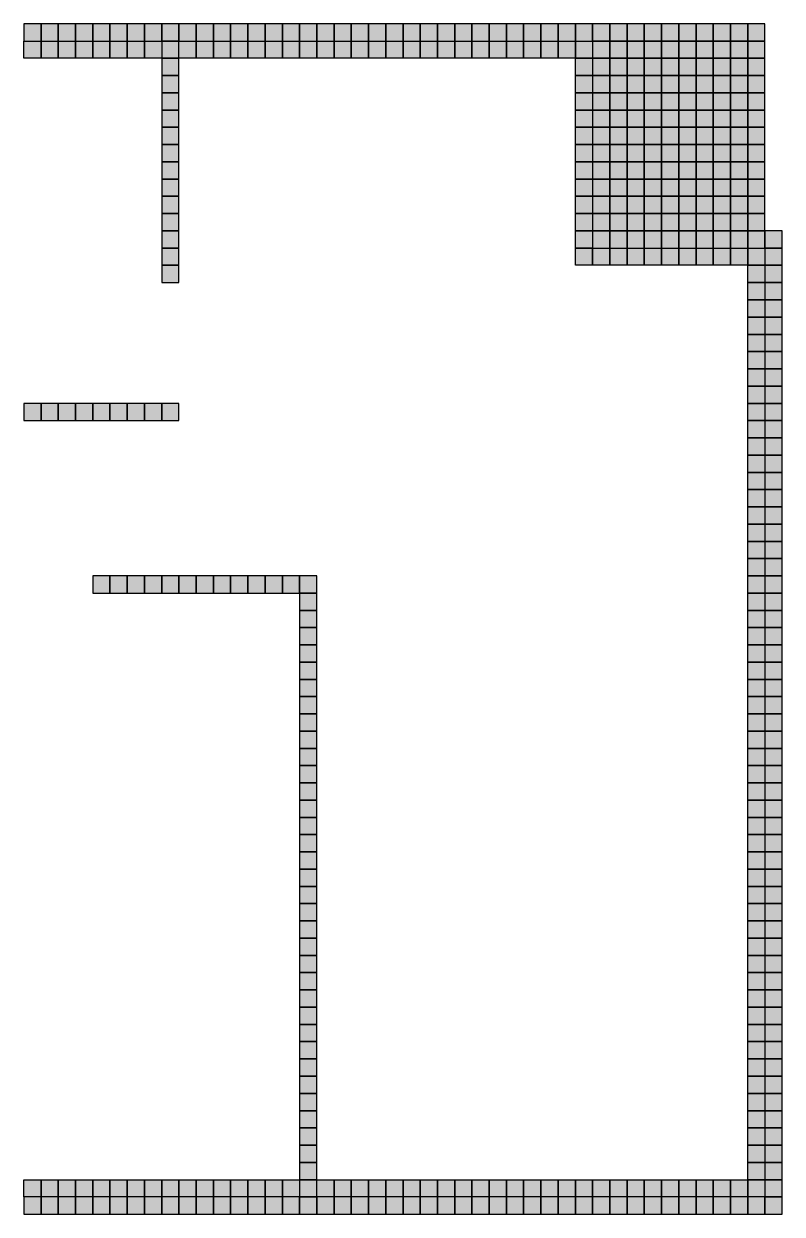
# Model space of a CAD drawing. Header units: inches. Extents: x 0.37 to 9.37, y 0.51 to 7.41.
# Drawn here: x 4.97 to 9.37, y 0.51 to 7.41 of the extents above; entities that cross this region are included whole.
import ezdxf

# ---------------------------------------------------------------- set-up
doc = ezdxf.new("R2010")
doc.units = ezdxf.units.IN
doc.header["$MEASUREMENT"] = 0
doc.layers.add('GRILLA PIXEL', color=7, linetype='Continuous')

# ---------------------------------------------------------------- blocks, each defined once
blk = doc.blocks.new('0-63-149-253-Muro fichas extremo')
at = {"layer": 'GRILLA PIXEL', "true_color": 0x3f95fd}
h = blk.add_hatch(color=153, dxfattribs=at)
h.dxf.hatch_style = 1
h.paths.add_polyline_path([(0, 0), (-0.1, 0), (-0.1, -0.1), (0, -0.1)])
blk.add_lwpolyline([(-0.1, 0), (-0.1, -0.1), (0, -0.1), (0, 0)], close=True)
blk = doc.blocks.new('0-5-68-255-Muro inicio conexion')
at = {"layer": 'GRILLA PIXEL', "true_color": 0x0544ff}
h = blk.add_hatch(color=160, dxfattribs=at)
h.dxf.hatch_style = 1
h.paths.add_polyline_path([(0, 0), (-0.1, 0), (-0.1, -0.1), (0, -0.1)])
blk.add_lwpolyline([(-0.1, 0), (-0.1, -0.1), (0, -0.1), (0, 0)], close=True)
blk = doc.blocks.new('1-125-217-63-auxiliar  ingresos')
at = {"layer": 'GRILLA PIXEL', "true_color": 0x7dd93f}
h = blk.add_hatch(color=83, dxfattribs=at)
h.dxf.hatch_style = 1
h.paths.add_polyline_path([(0, 0), (-0.1, 0), (-0.1, -0.1), (0, -0.1)])
blk.add_lwpolyline([(-0.1, 0), (-0.1, -0.1), (0, -0.1), (0, 0)], close=True)
blk = doc.blocks.new('0-255-255-31-Muro alto')
at = {"layer": 'GRILLA PIXEL', "true_color": 0xffff1f}
h = blk.add_hatch(color=2, dxfattribs=at)
h.dxf.hatch_style = 1
h.paths.add_polyline_path([(0, 0), (-0.1, 0), (-0.1, -0.1), (0, -0.1)])
blk.add_lwpolyline([(-0.1, 0), (-0.1, -0.1), (0, -0.1), (0, 0)], close=True)
blk = doc.blocks.new('0-255-31-255-Puerta ingreso')
at = {"layer": 'GRILLA PIXEL', "true_color": 0xff1fff}
h = blk.add_hatch(color=6, dxfattribs=at)
h.dxf.hatch_style = 1
h.paths.add_polyline_path([(0, 0), (-0.1, 0), (-0.1, -0.1), (0, -0.1)])
blk.add_lwpolyline([(-0.1, 0), (-0.1, -0.1), (0, -0.1), (0, 0)], close=True)
blk = doc.blocks.new('0-0-28-112-Muro auxiliar fichas esquinas')
at = {"layer": 'GRILLA PIXEL', "true_color": 0x001c70}
h = blk.add_hatch(color=166, dxfattribs=at)
h.dxf.hatch_style = 1
h.paths.add_polyline_path([(0, 0), (-0.1, 0), (-0.1, -0.1), (0, -0.1)])
blk.add_lwpolyline([(-0.1, 0), (-0.1, -0.1), (0, -0.1), (0, 0)], close=True)
blk = doc.blocks.new('0-203-204-205-Ventana principal')
at = {"layer": 'GRILLA PIXEL', "true_color": 0xcbcccd}
h = blk.add_hatch(color=254, dxfattribs=at)
h.dxf.hatch_style = 1
h.paths.add_polyline_path([(0, 0), (-0.1, 0), (-0.1, -0.1), (0, -0.1)])
blk.add_lwpolyline([(-0.1, 0), (-0.1, -0.1), (0, -0.1), (0, 0)], close=True)
blk = doc.blocks.new('0-3-160-22-Ventana comun')
at = {"layer": 'GRILLA PIXEL', "true_color": 0x03a016}
h = blk.add_hatch(color=104, dxfattribs=at)
h.dxf.hatch_style = 1
h.paths.add_polyline_path([(0, 0), (-0.1, 0), (-0.1, -0.1), (0, -0.1)])
blk.add_lwpolyline([(-0.1, 0), (-0.1, -0.1), (0, -0.1), (0, 0)], close=True)
blk = doc.blocks.new('1-99-100-102-auxiliar lado interno')
at = {"lineweight": 70, "true_color": 0x636466}
h = blk.add_hatch(color=251, dxfattribs=at)
h.dxf.hatch_style = 1
h.paths.add_polyline_path([(-0.1, -0.1), (-0.1, 0), (0, 0), (0, -0.1)])
blk.add_lwpolyline([(0, 0), (0, -0.1), (-0.1, -0.1), (-0.1, 0)], close=True)
blk = doc.blocks.new('pixel extremo ventana')
h = blk.add_hatch(color=136)
h.dxf.hatch_style = 1
h.paths.add_polyline_path([(0, 0), (-0.1, 0), (-0.1, -0.1), (0, -0.1)])
blk.add_lwpolyline([(-0.1, 0), (-0.1, -0.1), (0, -0.1), (0, 0)], close=True)

msp = doc.modelspace()

# ---------------------------------------------------------------- block references
for name, p in [('0-63-149-253-Muro fichas extremo', (5.0748, 7.4096)), ('0-63-149-253-Muro fichas extremo', (5.1748, 7.4096)), ('0-63-149-253-Muro fichas extremo', (5.2748, 7.4096)), ('0-63-149-253-Muro fichas extremo', (5.3748, 7.4096)), ('0-63-149-253-Muro fichas extremo', (5.4748, 7.4096)), ('0-63-149-253-Muro fichas extremo', (5.5748, 7.4096)), ('0-63-149-253-Muro fichas extremo', (5.6748, 7.4096)), ('0-63-149-253-Muro fichas extremo', (5.7748, 7.4096)), ('0-63-149-253-Muro fichas extremo', (5.8748, 7.4096)), ('0-63-149-253-Muro fichas extremo', (5.9748, 7.4096)), ('0-63-149-253-Muro fichas extremo', (6.0748, 7.4096)), ('0-63-149-253-Muro fichas extremo', (6.1748, 7.4096)), ('0-63-149-253-Muro fichas extremo', (6.2748, 7.4096)), ('0-63-149-253-Muro fichas extremo', (6.3748, 7.4096)), ('0-63-149-253-Muro fichas extremo', (6.4748, 7.4096)), ('0-63-149-253-Muro fichas extremo', (6.5748, 7.4096)), ('0-63-149-253-Muro fichas extremo', (6.6748, 7.4096)), ('0-63-149-253-Muro fichas extremo', (6.7748, 7.4096)), ('0-63-149-253-Muro fichas extremo', (6.8748, 7.4096)), ('0-63-149-253-Muro fichas extremo', (6.9748, 7.4096)), ('0-63-149-253-Muro fichas extremo', (7.0748, 7.4096)), ('0-63-149-253-Muro fichas extremo', (7.1748, 7.4096)), ('0-63-149-253-Muro fichas extremo', (7.2748, 7.4096)), ('0-63-149-253-Muro fichas extremo', (7.3748, 7.4096)), ('0-63-149-253-Muro fichas extremo', (7.4748, 7.4096)), ('0-63-149-253-Muro fichas extremo', (7.5748, 7.4096)), ('0-63-149-253-Muro fichas extremo', (7.6748, 7.4096)), ('0-63-149-253-Muro fichas extremo', (7.7748, 7.4096)), ('0-63-149-253-Muro fichas extremo', (7.8748, 7.4096)), ('0-63-149-253-Muro fichas extremo', (7.9748, 7.4096)), ('0-63-149-253-Muro fichas extremo', (8.0748, 7.4096)), ('0-63-149-253-Muro fichas extremo', (8.1748, 7.4096)), ('0-5-68-255-Muro inicio conexion', (8.2748, 7.4096)), ('0-5-68-255-Muro inicio conexion', (8.3748, 7.4096)), ('1-125-217-63-auxiliar  ingresos', (8.4748, 7.4096)), ('1-125-217-63-auxiliar  ingresos', (8.5748, 7.4096)), ('1-125-217-63-auxiliar  ingresos', (8.6748, 7.4096)), ('1-125-217-63-auxiliar  ingresos', (8.7748, 7.4096)), ('1-125-217-63-auxiliar  ingresos', (8.8748, 7.4096)), ('1-125-217-63-auxiliar  ingresos', (8.9748, 7.4096)), ('1-125-217-63-auxiliar  ingresos', (9.0748, 7.4096)), ('1-125-217-63-auxiliar  ingresos', (9.1748, 7.4096)), ('1-125-217-63-auxiliar  ingresos', (9.2748, 7.4096)), ('1-99-100-102-auxiliar lado interno', (5.0748, 7.3096)), ('1-99-100-102-auxiliar lado interno', (5.1748, 7.3096)), ('1-99-100-102-auxiliar lado interno', (5.2748, 7.3096)), ('1-99-100-102-auxiliar lado interno', (5.3748, 7.3096)), ('1-99-100-102-auxiliar lado interno', (5.4748, 7.3096)), ('1-99-100-102-auxiliar lado interno', (5.5748, 7.3096)), ('1-99-100-102-auxiliar lado interno', (5.6748, 7.3096)), ('1-99-100-102-auxiliar lado interno', (5.7748, 7.3096)), ('0-255-255-31-Muro alto', (5.8748, 7.3096)), ('1-99-100-102-auxiliar lado interno', (5.9748, 7.3096)), ('1-99-100-102-auxiliar lado interno', (6.0748, 7.3096)), ('1-99-100-102-auxiliar lado interno', (6.1748, 7.3096)), ('1-99-100-102-auxiliar lado interno', (6.2748, 7.3096)), ('1-99-100-102-auxiliar lado interno', (6.3748, 7.3096)), ('1-99-100-102-auxiliar lado interno', (6.4748, 7.3096)), ('1-99-100-102-auxiliar lado interno', (6.5748, 7.3096)), ('1-99-100-102-auxiliar lado interno', (6.6748, 7.3096)), ('1-99-100-102-auxiliar lado interno', (6.7748, 7.3096)), ('1-99-100-102-auxiliar lado interno', (6.8748, 7.3096)), ('1-99-100-102-auxiliar lado interno', (6.9748, 7.3096)), ('1-99-100-102-auxiliar lado interno', (7.0748, 7.3096)), ('1-99-100-102-auxiliar lado interno', (7.1748, 7.3096)), ('1-99-100-102-auxiliar lado interno', (7.2748, 7.3096)), ('1-99-100-102-auxiliar lado interno', (7.3748, 7.3096)), ('1-99-100-102-auxiliar lado interno', (7.4748, 7.3096)), ('1-99-100-102-auxiliar lado interno', (7.5748, 7.3096)), ('1-99-100-102-auxiliar lado interno', (7.6748, 7.3096)), ('1-99-100-102-auxiliar lado interno', (7.7748, 7.3096)), ('1-99-100-102-auxiliar lado interno', (7.8748, 7.3096)), ('1-99-100-102-auxiliar lado interno', (7.9748, 7.3096)), ('1-99-100-102-auxiliar lado interno', (8.0748, 7.3096)), ('1-99-100-102-auxiliar lado interno', (8.1748, 7.3096)), ('1-99-100-102-auxiliar lado interno', (8.2748, 7.3096)), ('0-255-255-31-Muro alto', (8.3748, 7.3096)), ('1-125-217-63-auxiliar  ingresos', (8.4748, 7.3096)), ('1-125-217-63-auxiliar  ingresos', (8.5748, 7.3096)), ('1-125-217-63-auxiliar  ingresos', (8.6748, 7.3096)), ('1-125-217-63-auxiliar  ingresos', (8.7748, 7.3096)), ('1-125-217-63-auxiliar  ingresos', (8.8748, 7.3096)), ('1-125-217-63-auxiliar  ingresos', (8.9748, 7.3096)), ('1-125-217-63-auxiliar  ingresos', (9.0748, 7.3096)), ('1-125-217-63-auxiliar  ingresos', (9.1748, 7.3096)), ('1-125-217-63-auxiliar  ingresos', (9.2748, 7.3096)), ('0-255-255-31-Muro alto', (5.8748, 7.2096)), ('1-99-100-102-auxiliar lado interno', (8.2748, 7.2096)), ('0-255-255-31-Muro alto', (8.3748, 7.2096)), ('1-125-217-63-auxiliar  ingresos', (8.4748, 7.2096)), ('1-125-217-63-auxiliar  ingresos', (8.5748, 7.2096)), ('1-125-217-63-auxiliar  ingresos', (8.6748, 7.2096)), ('1-125-217-63-auxiliar  ingresos', (8.7748, 7.2096)), ('1-125-217-63-auxiliar  ingresos', (8.8748, 7.2096)), ('1-125-217-63-auxiliar  ingresos', (8.9748, 7.2096)), ('1-125-217-63-auxiliar  ingresos', (9.0748, 7.2096)), ('1-125-217-63-auxiliar  ingresos', (9.1748, 7.2096)), ('1-125-217-63-auxiliar  ingresos', (9.2748, 7.2096)), ('0-255-255-31-Muro alto', (5.8748, 7.1096)), ('1-99-100-102-auxiliar lado interno', (8.2748, 7.1096)), ('0-255-255-31-Muro alto', (8.3748, 7.1096)), ('1-125-217-63-auxiliar  ingresos', (8.4748, 7.1096)), ('1-125-217-63-auxiliar  ingresos', (8.5748, 7.1096)), ('1-125-217-63-auxiliar  ingresos', (8.6748, 7.1096)), ('1-125-217-63-auxiliar  ingresos', (8.7748, 7.1096)), ('1-125-217-63-auxiliar  ingresos', (8.8748, 7.1096)), ('1-125-217-63-auxiliar  ingresos', (8.9748, 7.1096)), ('1-125-217-63-auxiliar  ingresos', (9.0748, 7.1096)), ('1-125-217-63-auxiliar  ingresos', (9.1748, 7.1096)), ('1-125-217-63-auxiliar  ingresos', (9.2748, 7.1096)), ('0-255-255-31-Muro alto', (5.8748, 7.0096)), ('1-99-100-102-auxiliar lado interno', (8.2748, 7.0096)), ('0-255-255-31-Muro alto', (8.3748, 7.0096)), ('1-125-217-63-auxiliar  ingresos', (8.4748, 7.0096)), ('1-125-217-63-auxiliar  ingresos', (8.5748, 7.0096)), ('1-125-217-63-auxiliar  ingresos', (8.6748, 7.0096)), ('1-125-217-63-auxiliar  ingresos', (8.7748, 7.0096)), ('1-125-217-63-auxiliar  ingresos', (8.8748, 7.0096)), ('1-125-217-63-auxiliar  ingresos', (8.9748, 7.0096)), ('1-125-217-63-auxiliar  ingresos', (9.0748, 7.0096)), ('1-125-217-63-auxiliar  ingresos', (9.1748, 7.0096)), ('1-125-217-63-auxiliar  ingresos', (9.2748, 7.0096)), ('0-255-255-31-Muro alto', (5.8748, 6.9096)), ('1-99-100-102-auxiliar lado interno', (8.2748, 6.9096)), ('0-255-255-31-Muro alto', (8.3748, 6.9096)), ('1-125-217-63-auxiliar  ingresos', (8.4748, 6.9096)), ('1-125-217-63-auxiliar  ingresos', (8.5748, 6.9096)), ('1-125-217-63-auxiliar  ingresos', (8.6748, 6.9096)), ('1-125-217-63-auxiliar  ingresos', (8.7748, 6.9096)), ('1-125-217-63-auxiliar  ingresos', (8.8748, 6.9096)), ('1-125-217-63-auxiliar  ingresos', (8.9748, 6.9096)), ('1-125-217-63-auxiliar  ingresos', (9.0748, 6.9096)), ('1-125-217-63-auxiliar  ingresos', (9.1748, 6.9096)), ('1-125-217-63-auxiliar  ingresos', (9.2748, 6.9096)), ('0-255-255-31-Muro alto', (5.8748, 6.8096)), ('1-99-100-102-auxiliar lado interno', (8.2748, 6.8096)), ('0-255-255-31-Muro alto', (8.3748, 6.8096)), ('1-125-217-63-auxiliar  ingresos', (8.4748, 6.8096)), ('1-125-217-63-auxiliar  ingresos', (8.5748, 6.8096)), ('1-125-217-63-auxiliar  ingresos', (8.6748, 6.8096)), ('1-125-217-63-auxiliar  ingresos', (8.7748, 6.8096)), ('1-125-217-63-auxiliar  ingresos', (8.8748, 6.8096)), ('1-125-217-63-auxiliar  ingresos', (8.9748, 6.8096)), ('1-125-217-63-auxiliar  ingresos', (9.0748, 6.8096)), ('1-125-217-63-auxiliar  ingresos', (9.1748, 6.8096)), ('1-125-217-63-auxiliar  ingresos', (9.2748, 6.8096)), ('0-255-255-31-Muro alto', (5.8748, 6.7096)), ('1-99-100-102-auxiliar lado interno', (8.2748, 6.7096)), ('0-255-255-31-Muro alto', (8.3748, 6.7096)), ('1-125-217-63-auxiliar  ingresos', (8.4748, 6.7096)), ('1-125-217-63-auxiliar  ingresos', (8.5748, 6.7096)), ('1-125-217-63-auxiliar  ingresos', (8.6748, 6.7096)), ('1-125-217-63-auxiliar  ingresos', (8.7748, 6.7096)), ('1-125-217-63-auxiliar  ingresos', (8.8748, 6.7096)), ('1-125-217-63-auxiliar  ingresos', (8.9748, 6.7096)), ('1-125-217-63-auxiliar  ingresos', (9.0748, 6.7096)), ('1-125-217-63-auxiliar  ingresos', (9.1748, 6.7096)), ('1-125-217-63-auxiliar  ingresos', (9.2748, 6.7096)), ('0-255-255-31-Muro alto', (5.8748, 6.6096)), ('1-99-100-102-auxiliar lado interno', (8.2748, 6.6096)), ('0-255-255-31-Muro alto', (8.3748, 6.6096)), ('1-125-217-63-auxiliar  ingresos', (8.4748, 6.6096)), ('1-125-217-63-auxiliar  ingresos', (8.5748, 6.6096)), ('1-125-217-63-auxiliar  ingresos', (8.6748, 6.6096)), ('1-125-217-63-auxiliar  ingresos', (8.7748, 6.6096)), ('1-125-217-63-auxiliar  ingresos', (8.8748, 6.6096)), ('1-125-217-63-auxiliar  ingresos', (8.9748, 6.6096)), ('1-125-217-63-auxiliar  ingresos', (9.0748, 6.6096)), ('1-125-217-63-auxiliar  ingresos', (9.1748, 6.6096)), ('1-125-217-63-auxiliar  ingresos', (9.2748, 6.6096)), ('0-255-255-31-Muro alto', (5.8748, 6.5096)), ('1-99-100-102-auxiliar lado interno', (8.2748, 6.5096)), ('0-255-255-31-Muro alto', (8.3748, 6.5096)), ('1-125-217-63-auxiliar  ingresos', (8.4748, 6.5096)), ('1-125-217-63-auxiliar  ingresos', (8.5748, 6.5096)), ('1-125-217-63-auxiliar  ingresos', (8.6748, 6.5096)), ('1-125-217-63-auxiliar  ingresos', (8.7748, 6.5096)), ('1-125-217-63-auxiliar  ingresos', (8.8748, 6.5096)), ('1-125-217-63-auxiliar  ingresos', (8.9748, 6.5096)), ('1-125-217-63-auxiliar  ingresos', (9.0748, 6.5096)), ('1-125-217-63-auxiliar  ingresos', (9.1748, 6.5096)), ('1-125-217-63-auxiliar  ingresos', (9.2748, 6.5096)), ('0-255-255-31-Muro alto', (5.8748, 6.4096)), ('1-99-100-102-auxiliar lado interno', (8.2748, 6.4096)), ('0-255-255-31-Muro alto', (8.3748, 6.4096)), ('1-125-217-63-auxiliar  ingresos', (8.4748, 6.4096)), ('1-125-217-63-auxiliar  ingresos', (8.5748, 6.4096)), ('1-125-217-63-auxiliar  ingresos', (8.6748, 6.4096)), ('1-125-217-63-auxiliar  ingresos', (8.7748, 6.4096)), ('1-125-217-63-auxiliar  ingresos', (8.8748, 6.4096)), ('1-125-217-63-auxiliar  ingresos', (8.9748, 6.4096)), ('1-125-217-63-auxiliar  ingresos', (9.0748, 6.4096)), ('1-125-217-63-auxiliar  ingresos', (9.1748, 6.4096)), ('1-125-217-63-auxiliar  ingresos', (9.2748, 6.4096)), ('0-255-255-31-Muro alto', (5.8748, 6.3096)), ('1-99-100-102-auxiliar lado interno', (8.2748, 6.3096)), ('0-255-255-31-Muro alto', (8.3748, 6.3096)), ('1-125-217-63-auxiliar  ingresos', (8.4748, 6.3096)), ('1-125-217-63-auxiliar  ingresos', (8.5748, 6.3096)), ('1-125-217-63-auxiliar  ingresos', (8.6748, 6.3096)), ('1-125-217-63-auxiliar  ingresos', (8.7748, 6.3096)), ('1-125-217-63-auxiliar  ingresos', (8.8748, 6.3096)), ('1-125-217-63-auxiliar  ingresos', (8.9748, 6.3096)), ('1-125-217-63-auxiliar  ingresos', (9.0748, 6.3096)), ('1-125-217-63-auxiliar  ingresos', (9.1748, 6.3096)), ('1-125-217-63-auxiliar  ingresos', (9.2748, 6.3096)), ('0-255-255-31-Muro alto', (5.8748, 6.2096)), ('1-99-100-102-auxiliar lado interno', (8.2748, 6.2096)), ('0-255-255-31-Muro alto', (8.3748, 6.2096)), ('0-255-31-255-Puerta ingreso', (8.4748, 6.2096)), ('0-255-31-255-Puerta ingreso', (8.5748, 6.2096)), ('0-255-31-255-Puerta ingreso', (8.6748, 6.2096)), ('0-255-31-255-Puerta ingreso', (8.7748, 6.2096)), ('0-255-31-255-Puerta ingreso', (8.8748, 6.2096)), ('0-255-31-255-Puerta ingreso', (8.9748, 6.2096)), ('0-255-31-255-Puerta ingreso', (9.0748, 6.2096)), ('0-255-31-255-Puerta ingreso', (9.1748, 6.2096)), ('0-255-31-255-Puerta ingreso', (9.2748, 6.2096)), ('0-5-68-255-Muro inicio conexion', (9.3748, 6.2096)), ('0-255-255-31-Muro alto', (5.8748, 6.1096)), ('1-99-100-102-auxiliar lado interno', (8.2748, 6.1096)), ('1-99-100-102-auxiliar lado interno', (8.3748, 6.1096)), ('1-99-100-102-auxiliar lado interno', (8.4748, 6.1096)), ('1-99-100-102-auxiliar lado interno', (8.5748, 6.1096)), ('1-99-100-102-auxiliar lado interno', (8.6748, 6.1096)), ('1-99-100-102-auxiliar lado interno', (8.7748, 6.1096)), ('1-99-100-102-auxiliar lado interno', (8.8748, 6.1096)), ('1-99-100-102-auxiliar lado interno', (8.9748, 6.1096)), ('1-99-100-102-auxiliar lado interno', (9.0748, 6.1096)), ('1-99-100-102-auxiliar lado interno', (9.1748, 6.1096)), ('1-99-100-102-auxiliar lado interno', (9.2748, 6.1096)), ('0-5-68-255-Muro inicio conexion', (9.3748, 6.1096)), ('0-255-255-31-Muro alto', (5.8748, 6.0096)), ('1-99-100-102-auxiliar lado interno', (9.2748, 6.0096)), ('0-63-149-253-Muro fichas extremo', (9.3748, 6.0096)), ('1-99-100-102-auxiliar lado interno', (9.2748, 5.9096)), ('0-255-255-31-Muro alto', (9.3748, 5.9096)), ('1-99-100-102-auxiliar lado interno', (9.2748, 5.8096)), ('0-255-255-31-Muro alto', (9.3748, 5.8096)), ('1-99-100-102-auxiliar lado interno', (9.2748, 5.7096)), ('0-255-255-31-Muro alto', (9.3748, 5.7096)), ('1-99-100-102-auxiliar lado interno', (9.2748, 5.6096)), ('0-255-255-31-Muro alto', (9.3748, 5.6096)), ('1-99-100-102-auxiliar lado interno', (9.2748, 5.5096)), ('0-255-255-31-Muro alto', (9.3748, 5.5096)), ('1-99-100-102-auxiliar lado interno', (9.2748, 5.4096)), ('0-255-255-31-Muro alto', (9.3748, 5.4096)), ('1-99-100-102-auxiliar lado interno', (9.2748, 5.3096)), ('0-255-255-31-Muro alto', (9.3748, 5.3096)), ('0-255-255-31-Muro alto', (5.0748, 5.2096)), ('0-255-255-31-Muro alto', (5.1748, 5.2096)), ('0-255-255-31-Muro alto', (5.2748, 5.2096)), ('0-255-255-31-Muro alto', (5.3748, 5.2096)), ('0-255-255-31-Muro alto', (5.4748, 5.2096)), ('0-255-255-31-Muro alto', (5.5748, 5.2096)), ('0-255-255-31-Muro alto', (5.6748, 5.2096)), ('0-255-255-31-Muro alto', (5.7748, 5.2096)), ('0-255-255-31-Muro alto', (5.8748, 5.2096)), ('1-99-100-102-auxiliar lado interno', (9.2748, 5.2096)), ('0-255-255-31-Muro alto', (9.3748, 5.2096)), ('1-99-100-102-auxiliar lado interno', (9.2748, 5.1096)), ('0-255-255-31-Muro alto', (9.3748, 5.1096)), ('1-99-100-102-auxiliar lado interno', (9.2748, 5.0096)), ('0-255-255-31-Muro alto', (9.3748, 5.0096)), ('1-99-100-102-auxiliar lado interno', (9.2748, 4.9096)), ('0-255-255-31-Muro alto', (9.3748, 4.9096)), ('1-99-100-102-auxiliar lado interno', (9.2748, 4.8096)), ('0-255-255-31-Muro alto', (9.3748, 4.8096)), ('1-99-100-102-auxiliar lado interno', (9.2748, 4.7096)), ('0-255-255-31-Muro alto', (9.3748, 4.7096)), ('1-99-100-102-auxiliar lado interno', (9.2748, 4.6096)), ('0-255-255-31-Muro alto', (9.3748, 4.6096)), ('1-99-100-102-auxiliar lado interno', (9.2748, 4.5096)), ('0-255-255-31-Muro alto', (9.3748, 4.5096)), ('1-99-100-102-auxiliar lado interno', (9.2748, 4.4096)), ('0-255-255-31-Muro alto', (9.3748, 4.4096)), ('1-99-100-102-auxiliar lado interno', (9.2748, 4.3096)), ('0-255-255-31-Muro alto', (9.3748, 4.3096)), ('0-255-255-31-Muro alto', (5.4748, 4.2096)), ('0-255-255-31-Muro alto', (5.5748, 4.2096)), ('0-255-255-31-Muro alto', (5.6748, 4.2096)), ('0-255-255-31-Muro alto', (5.7748, 4.2096)), ('0-255-255-31-Muro alto', (5.8748, 4.2096)), ('0-255-255-31-Muro alto', (5.9748, 4.2096)), ('0-255-255-31-Muro alto', (6.0748, 4.2096)), ('0-255-255-31-Muro alto', (6.1748, 4.2096)), ('0-255-255-31-Muro alto', (6.2748, 4.2096)), ('0-255-255-31-Muro alto', (6.3748, 4.2096)), ('0-255-255-31-Muro alto', (6.4748, 4.2096)), ('0-255-255-31-Muro alto', (6.5748, 4.2096)), ('0-255-255-31-Muro alto', (6.6748, 4.2096)), ('1-99-100-102-auxiliar lado interno', (9.2748, 4.2096)), ('0-255-255-31-Muro alto', (9.3748, 4.2096)), ('0-255-255-31-Muro alto', (6.6748, 4.1096)), ('1-99-100-102-auxiliar lado interno', (9.2748, 4.1096)), ('0-255-255-31-Muro alto', (9.3748, 4.1096)), ('0-255-255-31-Muro alto', (6.6748, 4.0096)), ('1-99-100-102-auxiliar lado interno', (9.2748, 4.0096)), ('0-255-255-31-Muro alto', (9.3748, 4.0096)), ('0-255-255-31-Muro alto', (6.6748, 3.9096)), ('1-99-100-102-auxiliar lado interno', (9.2748, 3.9096)), ('0-255-255-31-Muro alto', (9.3748, 3.9096)), ('0-255-255-31-Muro alto', (6.6748, 3.8096)), ('1-99-100-102-auxiliar lado interno', (9.2748, 3.8096)), ('0-255-255-31-Muro alto', (9.3748, 3.8096)), ('0-255-255-31-Muro alto', (6.6748, 3.7096)), ('1-99-100-102-auxiliar lado interno', (9.2748, 3.7096)), ('0-255-255-31-Muro alto', (9.3748, 3.7096)), ('0-255-255-31-Muro alto', (6.6748, 3.6096)), ('1-99-100-102-auxiliar lado interno', (9.2748, 3.6096)), ('0-255-255-31-Muro alto', (9.3748, 3.6096)), ('0-255-255-31-Muro alto', (6.6748, 3.5096)), ('1-99-100-102-auxiliar lado interno', (9.2748, 3.5096)), ('0-255-255-31-Muro alto', (9.3748, 3.5096)), ('0-255-255-31-Muro alto', (6.6748, 3.4096)), ('1-99-100-102-auxiliar lado interno', (9.2748, 3.4096)), ('0-255-255-31-Muro alto', (9.3748, 3.4096)), ('0-255-255-31-Muro alto', (6.6748, 3.3096)), ('1-99-100-102-auxiliar lado interno', (9.2748, 3.3096)), ('0-255-255-31-Muro alto', (9.3748, 3.3096)), ('0-255-255-31-Muro alto', (6.6748, 3.2096)), ('1-99-100-102-auxiliar lado interno', (9.2748, 3.2096)), ('0-255-255-31-Muro alto', (9.3748, 3.2096)), ('0-255-255-31-Muro alto', (6.6748, 3.1096)), ('1-99-100-102-auxiliar lado interno', (9.2748, 3.1096)), ('0-255-255-31-Muro alto', (9.3748, 3.1096)), ('0-255-255-31-Muro alto', (6.6748, 3.0096)), ('1-99-100-102-auxiliar lado interno', (9.2748, 3.0096)), ('0-255-255-31-Muro alto', (9.3748, 3.0096)), ('0-255-255-31-Muro alto', (6.6748, 2.9096)), ('1-99-100-102-auxiliar lado interno', (9.2748, 2.9096)), ('0-255-255-31-Muro alto', (9.3748, 2.9096)), ('0-255-255-31-Muro alto', (6.6748, 2.8096)), ('1-99-100-102-auxiliar lado interno', (9.2748, 2.8096)), ('0-255-255-31-Muro alto', (9.3748, 2.8096)), ('0-255-255-31-Muro alto', (6.6748, 2.7096)), ('1-99-100-102-auxiliar lado interno', (9.2748, 2.7096)), ('0-255-255-31-Muro alto', (9.3748, 2.7096)), ('0-255-255-31-Muro alto', (6.6748, 2.6096)), ('1-99-100-102-auxiliar lado interno', (9.2748, 2.6096)), ('0-255-255-31-Muro alto', (9.3748, 2.6096)), ('0-255-255-31-Muro alto', (6.6748, 2.5096)), ('1-99-100-102-auxiliar lado interno', (9.2748, 2.5096)), ('0-255-255-31-Muro alto', (9.3748, 2.5096)), ('0-255-255-31-Muro alto', (6.6748, 2.4096)), ('1-99-100-102-auxiliar lado interno', (9.2748, 2.4096)), ('0-255-255-31-Muro alto', (9.3748, 2.4096)), ('0-255-255-31-Muro alto', (6.6748, 2.3096)), ('1-99-100-102-auxiliar lado interno', (9.2748, 2.3096)), ('0-255-255-31-Muro alto', (9.3748, 2.3096)), ('0-255-255-31-Muro alto', (6.6748, 2.2096)), ('1-99-100-102-auxiliar lado interno', (9.2748, 2.2096)), ('0-255-255-31-Muro alto', (9.3748, 2.2096)), ('0-255-255-31-Muro alto', (6.6748, 2.1096)), ('1-99-100-102-auxiliar lado interno', (9.2748, 2.1096)), ('0-255-255-31-Muro alto', (9.3748, 2.1096)), ('0-255-255-31-Muro alto', (6.6748, 2.0096)), ('1-99-100-102-auxiliar lado interno', (9.2748, 2.0096)), ('0-255-255-31-Muro alto', (9.3748, 2.0096)), ('0-255-255-31-Muro alto', (6.6748, 1.9096)), ('1-99-100-102-auxiliar lado interno', (9.2748, 1.9096)), ('0-255-255-31-Muro alto', (9.3748, 1.9096)), ('0-255-255-31-Muro alto', (6.6748, 1.8096)), ('1-99-100-102-auxiliar lado interno', (9.2748, 1.8096)), ('0-255-255-31-Muro alto', (9.3748, 1.8096)), ('0-255-255-31-Muro alto', (6.6748, 1.7096)), ('1-99-100-102-auxiliar lado interno', (9.2748, 1.7096)), ('0-255-255-31-Muro alto', (9.3748, 1.7096)), ('0-255-255-31-Muro alto', (6.6748, 1.6096)), ('1-99-100-102-auxiliar lado interno', (9.2748, 1.6096)), ('0-255-255-31-Muro alto', (9.3748, 1.6096)), ('0-255-255-31-Muro alto', (6.6748, 1.5096)), ('1-99-100-102-auxiliar lado interno', (9.2748, 1.5096)), ('0-255-255-31-Muro alto', (9.3748, 1.5096)), ('0-255-255-31-Muro alto', (6.6748, 1.4096)), ('1-99-100-102-auxiliar lado interno', (9.2748, 1.4096)), ('0-255-255-31-Muro alto', (9.3748, 1.4096)), ('0-255-255-31-Muro alto', (6.6748, 1.3096)), ('1-99-100-102-auxiliar lado interno', (9.2748, 1.3096)), ('0-255-255-31-Muro alto', (9.3748, 1.3096)), ('0-255-255-31-Muro alto', (6.6748, 1.2096)), ('1-99-100-102-auxiliar lado interno', (9.2748, 1.2096)), ('0-255-255-31-Muro alto', (9.3748, 1.2096)), ('0-255-255-31-Muro alto', (6.6748, 1.1096)), ('1-99-100-102-auxiliar lado interno', (9.2748, 1.1096)), ('0-255-255-31-Muro alto', (9.3748, 1.1096)), ('0-255-255-31-Muro alto', (6.6748, 1.0096)), ('1-99-100-102-auxiliar lado interno', (9.2748, 1.0096)), ('0-255-255-31-Muro alto', (9.3748, 1.0096)), ('0-255-255-31-Muro alto', (6.6748, 0.9096)), ('1-99-100-102-auxiliar lado interno', (9.2748, 0.9096)), ('0-255-255-31-Muro alto', (9.3748, 0.9096)), ('0-255-255-31-Muro alto', (6.6748, 0.8096)), ('1-99-100-102-auxiliar lado interno', (9.2748, 0.8096)), ('0-255-255-31-Muro alto', (9.3748, 0.8096)), ('1-99-100-102-auxiliar lado interno', (5.0748, 0.7096)), ('1-99-100-102-auxiliar lado interno', (5.1748, 0.7096)), ('1-99-100-102-auxiliar lado interno', (5.2748, 0.7096)), ('1-99-100-102-auxiliar lado interno', (5.3748, 0.7096)), ('1-99-100-102-auxiliar lado interno', (5.4748, 0.7096)), ('1-99-100-102-auxiliar lado interno', (5.5748, 0.7096)), ('1-99-100-102-auxiliar lado interno', (5.6748, 0.7096)), ('1-99-100-102-auxiliar lado interno', (5.7748, 0.7096)), ('1-99-100-102-auxiliar lado interno', (5.8748, 0.7096)), ('1-99-100-102-auxiliar lado interno', (5.9748, 0.7096)), ('1-99-100-102-auxiliar lado interno', (6.0748, 0.7096)), ('1-99-100-102-auxiliar lado interno', (6.1748, 0.7096)), ('1-99-100-102-auxiliar lado interno', (6.2748, 0.7096)), ('1-99-100-102-auxiliar lado interno', (6.3748, 0.7096)), ('1-99-100-102-auxiliar lado interno', (6.4748, 0.7096)), ('1-99-100-102-auxiliar lado interno', (6.5748, 0.7096)), ('0-255-255-31-Muro alto', (6.6748, 0.7096)), ('1-99-100-102-auxiliar lado interno', (6.7748, 0.7096)), ('1-99-100-102-auxiliar lado interno', (6.8748, 0.7096)), ('1-99-100-102-auxiliar lado interno', (6.9748, 0.7096)), ('1-99-100-102-auxiliar lado interno', (7.0748, 0.7096)), ('1-99-100-102-auxiliar lado interno', (7.1748, 0.7096)), ('1-99-100-102-auxiliar lado interno', (7.2748, 0.7096)), ('1-99-100-102-auxiliar lado interno', (7.3748, 0.7096)), ('1-99-100-102-auxiliar lado interno', (7.4748, 0.7096)), ('1-99-100-102-auxiliar lado interno', (7.5748, 0.7096)), ('1-99-100-102-auxiliar lado interno', (7.6748, 0.7096)), ('1-99-100-102-auxiliar lado interno', (7.7748, 0.7096)), ('1-99-100-102-auxiliar lado interno', (7.8748, 0.7096)), ('1-99-100-102-auxiliar lado interno', (7.9748, 0.7096)), ('1-99-100-102-auxiliar lado interno', (8.0748, 0.7096)), ('1-99-100-102-auxiliar lado interno', (8.1748, 0.7096)), ('1-99-100-102-auxiliar lado interno', (8.2748, 0.7096)), ('1-99-100-102-auxiliar lado interno', (8.3748, 0.7096)), ('1-99-100-102-auxiliar lado interno', (8.4748, 0.7096)), ('1-99-100-102-auxiliar lado interno', (8.5748, 0.7096)), ('1-99-100-102-auxiliar lado interno', (8.6748, 0.7096)), ('1-99-100-102-auxiliar lado interno', (8.7748, 0.7096)), ('1-99-100-102-auxiliar lado interno', (8.8748, 0.7096)), ('1-99-100-102-auxiliar lado interno', (8.9748, 0.7096)), ('1-99-100-102-auxiliar lado interno', (9.0748, 0.7096)), ('1-99-100-102-auxiliar lado interno', (9.1748, 0.7096)), ('1-99-100-102-auxiliar lado interno', (9.2748, 0.7096)), ('0-0-28-112-Muro auxiliar fichas esquinas', (9.3748, 0.7096)), ('0-255-255-31-Muro alto', (5.0748, 0.6096)), ('0-255-255-31-Muro alto', (5.1748, 0.6096)), ('0-255-255-31-Muro alto', (5.2748, 0.6096)), ('pixel extremo ventana', (5.3748, 0.6096)), ('0-3-160-22-Ventana comun', (5.4748, 0.6096)), ('0-3-160-22-Ventana comun', (5.5748, 0.6096)), ('0-3-160-22-Ventana comun', (5.6748, 0.6096)), ('0-3-160-22-Ventana comun', (5.7748, 0.6096)), ('0-3-160-22-Ventana comun', (5.8748, 0.6096)), ('0-3-160-22-Ventana comun', (5.9748, 0.6096)), ('0-3-160-22-Ventana comun', (6.0748, 0.6096)), ('0-3-160-22-Ventana comun', (6.1748, 0.6096)), ('0-3-160-22-Ventana comun', (6.2748, 0.6096)), ('pixel extremo ventana', (6.3748, 0.6096)), ('0-255-255-31-Muro alto', (6.4748, 0.6096)), ('0-255-255-31-Muro alto', (6.5748, 0.6096)), ('0-255-255-31-Muro alto', (6.6748, 0.6096)), ('0-255-255-31-Muro alto', (6.7748, 0.6096)), ('0-255-255-31-Muro alto', (6.8748, 0.6096)), ('0-255-255-31-Muro alto', (6.9748, 0.6096)), ('pixel extremo ventana', (7.0748, 0.6096)), ('0-203-204-205-Ventana principal', (7.1748, 0.6096)), ('0-203-204-205-Ventana principal', (7.2748, 0.6096)), ('0-203-204-205-Ventana principal', (7.3748, 0.6096)), ('0-203-204-205-Ventana principal', (7.4748, 0.6096)), ('0-203-204-205-Ventana principal', (7.5748, 0.6096)), ('0-203-204-205-Ventana principal', (7.6748, 0.6096)), ('0-203-204-205-Ventana principal', (7.7748, 0.6096)), ('0-203-204-205-Ventana principal', (7.8748, 0.6096)), ('0-203-204-205-Ventana principal', (7.9748, 0.6096)), ('0-203-204-205-Ventana principal', (8.0748, 0.6096)), ('0-203-204-205-Ventana principal', (8.1748, 0.6096)), ('0-203-204-205-Ventana principal', (8.2748, 0.6096)), ('0-203-204-205-Ventana principal', (8.3748, 0.6096)), ('0-203-204-205-Ventana principal', (8.4748, 0.6096)), ('0-203-204-205-Ventana principal', (8.5748, 0.6096)), ('0-203-204-205-Ventana principal', (8.6748, 0.6096)), ('0-203-204-205-Ventana principal', (8.7748, 0.6096)), ('0-203-204-205-Ventana principal', (8.8748, 0.6096)), ('pixel extremo ventana', (8.9748, 0.6096)), ('0-255-255-31-Muro alto', (9.0748, 0.6096)), ('0-255-255-31-Muro alto', (9.1748, 0.6096)), ('0-255-255-31-Muro alto', (9.2748, 0.6096)), ('0-0-28-112-Muro auxiliar fichas esquinas', (9.3748, 0.6096))]:
    msp.add_blockref(name, p)

doc.saveas('drawing.dxf')
